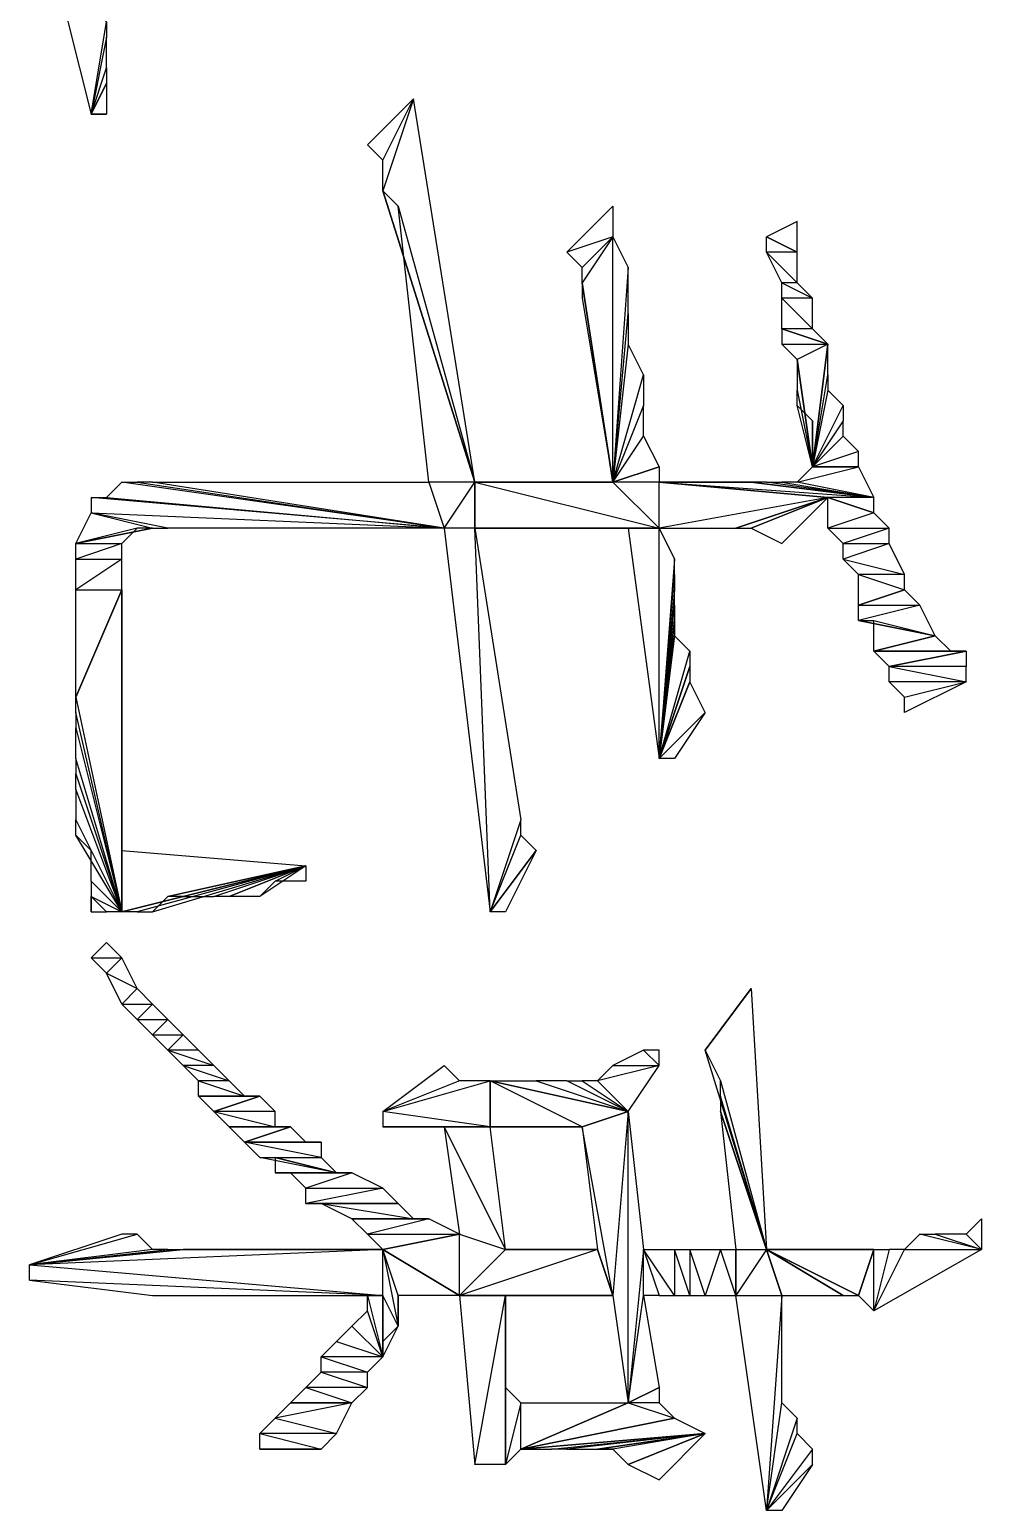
# Model space of a CAD drawing. Extents: x 0 to 7.8, y 0 to 11.
# Drawn here: x 1.8275 to 1.9825, y 7.84 to 8.0813 of the extents above; entities that cross this region are included whole.
import ezdxf

# ---------------------------------------------------------------- set-up
doc = ezdxf.new("R2010")
doc.units = 0
doc.header["$MEASUREMENT"] = 0
doc.linetypes.add('AUSGEZOGEN', pattern=[0])
doc.layers.get('0').update_dxf_attribs({"linetype": 'AUSGEZOGEN'})

msp = doc.modelspace()

# ---------------------------------------------------------------- linework, layer by layer
for points in [[(1.8375, 8.0675), (1.84, 8.0825), (1.84, 8.0825), (1.83, 8.0975), (1.8375, 8.0675)], [(1.84, 8.08), (1.8375, 8.0675), (1.8375, 8.0675), (1.84, 8.0825), (1.84, 8.08)], [(1.8375, 8.0675), (1.84, 8.075), (1.84, 8.075), (1.84, 8.08), (1.8375, 8.0675), (1.8375, 8.0675)], [(1.84, 8.0725), (1.8375, 8.0675), (1.8375, 8.0675), (1.84, 8.075), (1.84, 8.0725)], [(1.84, 8.0725), (1.84, 8.0675), (1.84, 8.0675), (1.8375, 8.0675), (1.84, 8.0725)], [(1.8825, 8.0625), (1.885, 8.06), (1.885, 8.06), (1.89, 8.07), (1.8825, 8.0625)], [(1.885, 8.06), (1.89, 8.07), (1.89, 8.07), (1.885, 8.055), (1.885, 8.06)], [(1.89, 8.07), (1.885, 8.055), (1.885, 8.055), (1.9, 8.0075), (1.89, 8.07), (1.89, 8.07)], [(1.84, 8.0675), (1.8375, 8.0675), (1.8375, 8.0675), (1.84, 8.0675), (1.84, 8.0675), (1.84, 8.0675)], [(1.885, 8.055), (1.8875, 8.0525), (1.8875, 8.0525), (1.9, 8.0075), (1.885, 8.055), (1.885, 8.055)], [(1.9, 8.0075), (1.8925, 8.0075), (1.8925, 8.0075), (1.8875, 8.0525), (1.9, 8.0075), (1.9, 8.0075)], [(1.9225, 8.0525), (1.9225, 8.0475), (1.9225, 8.0475), (1.915, 8.045), (1.9225, 8.0525), (1.9225, 8.0525)], [(1.9525, 8.05), (1.9475, 8.0475), (1.9475, 8.0475), (1.9525, 8.045), (1.9525, 8.05), (1.9525, 8.05)], [(1.915, 8.045), (1.9175, 8.0425), (1.9175, 8.0425), (1.9225, 8.0475), (1.915, 8.045)], [(1.9175, 8.0425), (1.9225, 8.0475), (1.9225, 8.0475), (1.9175, 8.04), (1.9175, 8.0425)], [(1.9225, 8.0475), (1.9175, 8.04), (1.9175, 8.04), (1.9225, 8.0075), (1.9225, 8.0475), (1.9225, 8.0475)], [(1.9225, 8.0475), (1.925, 8.0425), (1.925, 8.0425), (1.9225, 8.0075), (1.9225, 8.0475), (1.9225, 8.0475)], [(1.9475, 8.0475), (1.9475, 8.0475), (1.9475, 8.0475), (1.9525, 8.045), (1.9475, 8.0475)], [(1.9475, 8.0475), (1.9525, 8.045), (1.9525, 8.045), (1.9475, 8.045), (1.9475, 8.0475)], [(1.9525, 8.045), (1.9475, 8.045), (1.9475, 8.045), (1.9525, 8.04), (1.9525, 8.045)], [(1.9475, 8.045), (1.9525, 8.04), (1.9525, 8.04), (1.95, 8.04), (1.9475, 8.045)], [(1.9225, 8.0075), (1.925, 8.035), (1.925, 8.035), (1.925, 8.0425), (1.9225, 8.0075), (1.9225, 8.0075)], [(1.9175, 8.04), (1.9175, 8.0375), (1.9175, 8.0375), (1.9225, 8.0075), (1.9175, 8.04), (1.9175, 8.04)], [(1.9525, 8.04), (1.95, 8.04), (1.95, 8.04), (1.955, 8.0375), (1.9525, 8.04)], [(1.95, 8.04), (1.955, 8.0375), (1.955, 8.0375), (1.95, 8.0375), (1.95, 8.04)], [(1.955, 8.0375), (1.95, 8.0375), (1.95, 8.0375), (1.955, 8.0325), (1.955, 8.0375)], [(1.95, 8.0375), (1.955, 8.0325), (1.955, 8.0325), (1.95, 8.0325), (1.95, 8.0375)], [(1.925, 8.03), (1.9225, 8.0075), (1.9225, 8.0075), (1.925, 8.035), (1.925, 8.03)], [(1.95, 8.0325), (1.95, 8.03), (1.95, 8.03), (1.9575, 8.03), (1.95, 8.0325)], [(1.955, 8.0325), (1.95, 8.0325), (1.95, 8.0325), (1.9575, 8.03), (1.955, 8.0325), (1.955, 8.0325)], [(1.9225, 8.0075), (1.9275, 8.025), (1.9275, 8.025), (1.925, 8.03), (1.9225, 8.0075), (1.9225, 8.0075)], [(1.95, 8.03), (1.9575, 8.03), (1.9575, 8.03), (1.9525, 8.0275), (1.95, 8.03), (1.95, 8.03)], [(1.9525, 8.0275), (1.955, 8.01), (1.955, 8.01), (1.9575, 8.03), (1.9525, 8.0275), (1.9525, 8.0275)], [(1.955, 8.01), (1.9575, 8.025), (1.9575, 8.025), (1.9575, 8.03), (1.955, 8.01), (1.955, 8.01)], [(1.9525, 8.0225), (1.955, 8.01), (1.955, 8.01), (1.9525, 8.0275), (1.9525, 8.0225)], [(1.955, 8.01), (1.9525, 8.0275), (1.9525, 8.0275), (1.955, 8.01), (1.955, 8.01)], [(1.9275, 8.02), (1.9225, 8.0075), (1.9225, 8.0075), (1.9275, 8.025), (1.9275, 8.02)], [(1.9575, 8.0225), (1.955, 8.01), (1.955, 8.01), (1.9575, 8.025), (1.9575, 8.0225)], [(1.955, 8.01), (1.9525, 8.02), (1.9525, 8.02), (1.9525, 8.0225), (1.955, 8.01), (1.955, 8.01)], [(1.955, 8.01), (1.96, 8.02), (1.96, 8.02), (1.9575, 8.0225), (1.955, 8.01), (1.955, 8.01)], [(1.9225, 8.0075), (1.9275, 8.015), (1.9275, 8.015), (1.9275, 8.02), (1.9225, 8.0075), (1.9225, 8.0075)], [(1.955, 8.0175), (1.955, 8.01), (1.955, 8.01), (1.9525, 8.02), (1.955, 8.0175)], [(1.96, 8.0175), (1.955, 8.01), (1.955, 8.01), (1.96, 8.02), (1.96, 8.0175)], [(1.955, 8.01), (1.955, 8.015), (1.955, 8.015), (1.955, 8.0175), (1.955, 8.01), (1.955, 8.01)], [(1.955, 8.01), (1.96, 8.015), (1.96, 8.015), (1.96, 8.0175), (1.955, 8.01), (1.955, 8.01)], [(1.93, 8.01), (1.9225, 8.0075), (1.9225, 8.0075), (1.9275, 8.015), (1.93, 8.01)], [(1.955, 8.0125), (1.955, 8.01), (1.955, 8.01), (1.955, 8.015), (1.955, 8.0125)], [(1.9625, 8.0125), (1.955, 8.01), (1.955, 8.01), (1.96, 8.015), (1.9625, 8.0125)], [(1.955, 8.01), (1.9625, 8.01), (1.9625, 8.01), (1.9625, 8.0125), (1.955, 8.01), (1.955, 8.01)], [(1.93, 8.01), (1.93, 8.0075), (1.93, 8.0075), (1.9225, 8.0075), (1.93, 8.01)], [(1.965, 8.005), (1.9525, 8.0075), (1.9525, 8.0075), (1.9625, 8.01), (1.965, 8.005)], [(1.9525, 8.0075), (1.9625, 8.01), (1.9625, 8.01), (1.955, 8.01), (1.9525, 8.0075)], [(1.9625, 8.01), (1.955, 8.01), (1.955, 8.01), (1.9625, 8.01), (1.9625, 8.01)], [(1.84, 8.005), (1.895, 8), (1.895, 8), (1.8425, 8.0075), (1.84, 8.005)], [(1.895, 8), (1.8425, 8.0075), (1.8425, 8.0075), (1.845, 8.0075), (1.895, 8), (1.895, 8)], [(1.845, 8.0075), (1.895, 8), (1.895, 8), (1.8475, 8.0075), (1.845, 8.0075)], [(1.895, 8), (1.8475, 8.0075), (1.8475, 8.0075), (1.8925, 8.0075), (1.895, 8), (1.895, 8)], [(1.895, 8), (1.9, 8.0075), (1.9, 8.0075), (1.8925, 8.0075), (1.895, 8)], [(1.9, 8), (1.895, 8), (1.895, 8), (1.9, 8.0075), (1.9, 8)], [(1.9, 8.0075), (1.93, 8), (1.93, 8), (1.9, 8), (1.9, 8.0075), (1.9, 8.0075)], [(1.9, 8.0075), (1.9225, 8.0075), (1.9225, 8.0075), (1.9, 8.0075), (1.9, 8.0075)], [(1.9225, 8.0075), (1.9, 8.0075), (1.9, 8.0075), (1.93, 8), (1.9225, 8.0075), (1.9225, 8.0075)], [(1.93, 8.0075), (1.9225, 8.0075), (1.9225, 8.0075), (1.93, 8), (1.93, 8.0075), (1.93, 8.0075)], [(1.93, 8.0075), (1.965, 8.005), (1.965, 8.005), (1.9575, 8.005), (1.93, 8.0075)], [(1.93, 8.0075), (1.9575, 8.005), (1.9575, 8.005), (1.93, 8), (1.93, 8.0075), (1.93, 8.0075)], [(1.93, 8.0075), (1.945, 8.0075), (1.945, 8.0075), (1.93, 8.0075), (1.93, 8.0075)], [(1.945, 8.0075), (1.93, 8.0075), (1.93, 8.0075), (1.965, 8.005), (1.945, 8.0075), (1.945, 8.0075)], [(1.945, 8.0075), (1.965, 8.005), (1.965, 8.005), (1.9475, 8.0075), (1.945, 8.0075)], [(1.965, 8.005), (1.9475, 8.0075), (1.9475, 8.0075), (1.95, 8.0075), (1.965, 8.005), (1.965, 8.005)], [(1.95, 8.0075), (1.965, 8.005), (1.965, 8.005), (1.9525, 8.0075), (1.95, 8.0075)], [(1.8375, 8.0025), (1.895, 8), (1.895, 8), (1.8375, 8.005), (1.8375, 8.0025)], [(1.895, 8), (1.8375, 8.005), (1.8375, 8.005), (1.84, 8.005), (1.895, 8), (1.895, 8)], [(1.93, 8), (1.9425, 8), (1.9425, 8), (1.9575, 8.005), (1.93, 8)], [(1.9425, 8), (1.9575, 8.005), (1.9575, 8.005), (1.9425, 8), (1.9425, 8)], [(1.9575, 8.005), (1.9425, 8), (1.9425, 8), (1.945, 8), (1.9575, 8.005), (1.9575, 8.005)], [(1.9575, 8.005), (1.945, 8), (1.945, 8), (1.95, 7.9975), (1.9575, 8.005), (1.9575, 8.005)], [(1.9575, 8.005), (1.965, 8.0025), (1.965, 8.0025), (1.9575, 8), (1.9575, 8.005)], [(1.965, 8.005), (1.9575, 8.005), (1.9575, 8.005), (1.965, 8.0025), (1.965, 8.005)], [(1.9575, 8.005), (1.965, 8.0025), (1.965, 8.0025), (1.9575, 8.005), (1.9575, 8.005), (1.9575, 8.005)], [(1.8375, 8.0025), (1.8475, 8), (1.8475, 8), (1.835, 7.9975), (1.8375, 8.0025), (1.8375, 8.0025)], [(1.895, 8), (1.85, 8), (1.85, 8), (1.8375, 8.0025), (1.895, 8)], [(1.85, 8), (1.8375, 8.0025), (1.8375, 8.0025), (1.8475, 8), (1.85, 8)], [(1.965, 8.0025), (1.9575, 8), (1.9575, 8), (1.9675, 8), (1.965, 8.0025)], [(1.8475, 8), (1.845, 8), (1.845, 8), (1.835, 7.9975), (1.8475, 8)], [(1.845, 8), (1.835, 7.9975), (1.835, 7.9975), (1.8425, 7.9975), (1.845, 8)], [(1.9025, 7.9375), (1.9, 8), (1.9, 8), (1.895, 8), (1.9025, 7.9375)], [(1.9075, 7.9525), (1.9025, 7.9375), (1.9025, 7.9375), (1.9, 8), (1.9075, 7.9525)], [(1.93, 8), (1.925, 8), (1.925, 8), (1.9, 8), (1.93, 8), (1.93, 8)], [(1.93, 7.9625), (1.93, 8), (1.93, 8), (1.925, 8), (1.93, 7.9625)], [(1.925, 8), (1.93, 8), (1.93, 8), (1.93, 8), (1.925, 8), (1.925, 8)], [(1.9325, 7.995), (1.93, 7.9625), (1.93, 7.9625), (1.93, 8), (1.9325, 7.995)], [(1.9575, 8), (1.9675, 8), (1.9675, 8), (1.96, 7.9975), (1.9575, 8)], [(1.9675, 8), (1.96, 7.9975), (1.96, 7.9975), (1.9675, 7.9975), (1.9675, 8)], [(1.835, 7.9975), (1.8425, 7.9975), (1.8425, 7.9975), (1.835, 7.995), (1.835, 7.9975)], [(1.8425, 7.9975), (1.835, 7.995), (1.835, 7.995), (1.8425, 7.995), (1.8425, 7.9975)], [(1.96, 7.9975), (1.9675, 7.9975), (1.9675, 7.9975), (1.96, 7.995), (1.96, 7.9975)], [(1.9675, 7.9975), (1.96, 7.995), (1.96, 7.995), (1.97, 7.9925), (1.9675, 7.9975)], [(1.835, 7.995), (1.8425, 7.995), (1.8425, 7.995), (1.835, 7.99), (1.835, 7.995)], [(1.8425, 7.995), (1.835, 7.99), (1.835, 7.99), (1.8425, 7.99), (1.8425, 7.995)], [(1.93, 7.9625), (1.9325, 7.9925), (1.9325, 7.9925), (1.9325, 7.995), (1.93, 7.9625), (1.93, 7.9625)], [(1.96, 7.995), (1.97, 7.9925), (1.97, 7.9925), (1.9625, 7.9925), (1.96, 7.995)], [(1.9325, 7.99), (1.93, 7.9625), (1.93, 7.9625), (1.9325, 7.9925), (1.9325, 7.99)], [(1.97, 7.9925), (1.9625, 7.9925), (1.9625, 7.9925), (1.97, 7.99), (1.97, 7.9925)], [(1.9625, 7.9925), (1.97, 7.99), (1.97, 7.99), (1.9625, 7.9875), (1.9625, 7.9925), (1.9625, 7.9925)], [(1.8425, 7.99), (1.8425, 7.99), (1.8425, 7.99), (1.835, 7.9725), (1.8425, 7.99)], [(1.8425, 7.99), (1.835, 7.9725), (1.835, 7.9725), (1.8425, 7.9375), (1.8425, 7.99), (1.8425, 7.99)], [(1.835, 7.99), (1.8425, 7.99), (1.8425, 7.99), (1.835, 7.9725), (1.835, 7.99), (1.835, 7.99)], [(1.8425, 7.99), (1.8425, 7.9725), (1.8425, 7.9725), (1.8425, 7.9375), (1.8425, 7.99), (1.8425, 7.99)], [(1.93, 7.9625), (1.9325, 7.9875), (1.9325, 7.9875), (1.9325, 7.99), (1.93, 7.9625), (1.93, 7.9625)], [(1.97, 7.99), (1.97, 7.99), (1.97, 7.99), (1.9625, 7.9875), (1.97, 7.99)], [(1.97, 7.99), (1.9625, 7.9875), (1.9625, 7.9875), (1.9725, 7.9875), (1.97, 7.99)], [(1.9325, 7.985), (1.93, 7.9625), (1.93, 7.9625), (1.9325, 7.9875), (1.9325, 7.985)], [(1.9625, 7.9875), (1.9725, 7.9875), (1.9725, 7.9875), (1.9625, 7.985), (1.9625, 7.9875)], [(1.9725, 7.9875), (1.9625, 7.985), (1.9625, 7.985), (1.975, 7.9825), (1.9725, 7.9875), (1.9725, 7.9875)], [(1.9325, 7.985), (1.9325, 7.9825), (1.9325, 7.9825), (1.93, 7.9625), (1.9325, 7.985)], [(1.9625, 7.985), (1.965, 7.985), (1.965, 7.985), (1.975, 7.9825), (1.9625, 7.985)], [(1.965, 7.985), (1.975, 7.9825), (1.975, 7.9825), (1.965, 7.98), (1.965, 7.985), (1.965, 7.985)], [(1.93, 7.9625), (1.935, 7.98), (1.935, 7.98), (1.9325, 7.9825), (1.93, 7.9625), (1.93, 7.9625)], [(1.9325, 7.9825), (1.93, 7.9625), (1.93, 7.9625), (1.9325, 7.9825), (1.9325, 7.9825), (1.9325, 7.9825)], [(1.975, 7.9825), (1.9775, 7.98), (1.9775, 7.98), (1.965, 7.98), (1.975, 7.9825)], [(1.935, 7.9775), (1.93, 7.9625), (1.93, 7.9625), (1.935, 7.98), (1.935, 7.9775)], [(1.9775, 7.98), (1.965, 7.98), (1.965, 7.98), (1.98, 7.98), (1.9775, 7.98)], [(1.965, 7.98), (1.98, 7.98), (1.98, 7.98), (1.9675, 7.9775), (1.965, 7.98), (1.965, 7.98)], [(1.98, 7.98), (1.98, 7.9775), (1.98, 7.9775), (1.9675, 7.9775), (1.98, 7.98)], [(1.935, 7.9775), (1.935, 7.975), (1.935, 7.975), (1.93, 7.9625), (1.935, 7.9775)], [(1.935, 7.9775), (1.935, 7.9775), (1.935, 7.9775), (1.93, 7.9625), (1.935, 7.9775)], [(1.935, 7.9775), (1.93, 7.9625), (1.93, 7.9625), (1.935, 7.9775), (1.935, 7.9775)], [(1.93, 7.9625), (1.935, 7.9775), (1.935, 7.9775), (1.935, 7.9775), (1.93, 7.9625), (1.93, 7.9625)], [(1.98, 7.9775), (1.9675, 7.9775), (1.9675, 7.9775), (1.98, 7.975), (1.98, 7.9775)], [(1.9675, 7.9775), (1.98, 7.975), (1.98, 7.975), (1.9675, 7.975), (1.9675, 7.9775), (1.9675, 7.9775)], [(1.93, 7.9625), (1.9375, 7.97), (1.9375, 7.97), (1.935, 7.975), (1.93, 7.9625), (1.93, 7.9625)], [(1.935, 7.975), (1.93, 7.9625), (1.93, 7.9625), (1.935, 7.975), (1.935, 7.975), (1.935, 7.975)], [(1.9675, 7.975), (1.97, 7.9725), (1.97, 7.9725), (1.98, 7.975), (1.9675, 7.975)], [(1.97, 7.9725), (1.98, 7.975), (1.98, 7.975), (1.97, 7.97), (1.97, 7.9725), (1.97, 7.9725)], [(1.8425, 7.9375), (1.835, 7.97), (1.835, 7.97), (1.835, 7.9725), (1.8425, 7.9375), (1.8425, 7.9375)], [(1.8425, 7.9375), (1.8425, 7.9675), (1.8425, 7.9675), (1.8425, 7.9725), (1.8425, 7.9375), (1.8425, 7.9375)], [(1.835, 7.9675), (1.8425, 7.9375), (1.8425, 7.9375), (1.835, 7.97), (1.835, 7.9675)], [(1.9325, 7.9625), (1.93, 7.9625), (1.93, 7.9625), (1.9375, 7.97), (1.9325, 7.9625)], [(1.8425, 7.9375), (1.835, 7.9625), (1.835, 7.9625), (1.835, 7.9675), (1.8425, 7.9375), (1.8425, 7.9375)], [(1.8425, 7.965), (1.8425, 7.9375), (1.8425, 7.9375), (1.8425, 7.9675), (1.8425, 7.965)], [(1.8425, 7.9375), (1.8425, 7.96), (1.8425, 7.96), (1.8425, 7.965), (1.8425, 7.9375), (1.8425, 7.9375)], [(1.835, 7.96), (1.8425, 7.9375), (1.8425, 7.9375), (1.835, 7.9625), (1.835, 7.96)], [(1.8425, 7.9375), (1.835, 7.9575), (1.835, 7.9575), (1.835, 7.96), (1.8425, 7.9375), (1.8425, 7.9375)], [(1.8425, 7.9575), (1.8425, 7.9375), (1.8425, 7.9375), (1.8425, 7.96), (1.8425, 7.9575)], [(1.835, 7.9525), (1.8425, 7.9375), (1.8425, 7.9375), (1.835, 7.9575), (1.835, 7.9525)], [(1.8425, 7.9375), (1.8425, 7.955), (1.8425, 7.955), (1.8425, 7.9575), (1.8425, 7.9375), (1.8425, 7.9375)], [(1.8425, 7.9525), (1.8425, 7.9375), (1.8425, 7.9375), (1.8425, 7.955), (1.8425, 7.9525)], [(1.8425, 7.9375), (1.835, 7.95), (1.835, 7.95), (1.835, 7.9525), (1.8425, 7.9375), (1.8425, 7.9375)], [(1.8425, 7.9375), (1.8425, 7.95), (1.8425, 7.95), (1.8425, 7.9525), (1.8425, 7.9375), (1.8425, 7.9375)], [(1.9025, 7.9375), (1.9075, 7.95), (1.9075, 7.95), (1.9075, 7.9525), (1.9025, 7.9375), (1.9025, 7.9375)], [(1.8375, 7.9475), (1.8425, 7.9375), (1.8425, 7.9375), (1.835, 7.95), (1.8375, 7.9475)], [(1.8425, 7.9475), (1.8425, 7.9375), (1.8425, 7.9375), (1.8425, 7.95), (1.8425, 7.9475)], [(1.91, 7.9475), (1.9025, 7.9375), (1.9025, 7.9375), (1.9075, 7.95), (1.91, 7.9475)], [(1.8425, 7.9375), (1.8375, 7.9425), (1.8375, 7.9425), (1.8375, 7.9475), (1.8425, 7.9375), (1.8425, 7.9375)], [(1.8725, 7.945), (1.8425, 7.9375), (1.8425, 7.9375), (1.8425, 7.9475), (1.8725, 7.945)], [(1.8425, 7.9375), (1.8425, 7.9475), (1.8425, 7.9475), (1.8425, 7.9475), (1.8425, 7.9375), (1.8425, 7.9375)], [(1.905, 7.9375), (1.9025, 7.9375), (1.9025, 7.9375), (1.91, 7.9475), (1.905, 7.9375)], [(1.9025, 7.9375), (1.91, 7.9475), (1.91, 7.9475), (1.91, 7.9475), (1.9025, 7.9375), (1.9025, 7.9375)], [(1.8725, 7.945), (1.845, 7.9375), (1.845, 7.9375), (1.8425, 7.9375), (1.8725, 7.945), (1.8725, 7.945)], [(1.8475, 7.9375), (1.8725, 7.945), (1.8725, 7.945), (1.845, 7.9375), (1.8475, 7.9375)], [(1.85, 7.94), (1.8475, 7.9375), (1.8475, 7.9375), (1.8725, 7.945), (1.85, 7.94)], [(1.8725, 7.945), (1.8525, 7.94), (1.8525, 7.94), (1.85, 7.94), (1.8725, 7.945), (1.8725, 7.945)], [(1.8575, 7.94), (1.8725, 7.945), (1.8725, 7.945), (1.8525, 7.94), (1.8575, 7.94)], [(1.86, 7.94), (1.8575, 7.94), (1.8575, 7.94), (1.8725, 7.945), (1.86, 7.94)], [(1.8725, 7.945), (1.865, 7.94), (1.865, 7.94), (1.86, 7.94), (1.8725, 7.945), (1.8725, 7.945)], [(1.8675, 7.9425), (1.8725, 7.945), (1.8725, 7.945), (1.865, 7.94), (1.8675, 7.9425)], [(1.8725, 7.9425), (1.8675, 7.9425), (1.8675, 7.9425), (1.8725, 7.945), (1.8725, 7.9425)], [(1.8375, 7.94), (1.8425, 7.9375), (1.8425, 7.9375), (1.8375, 7.9425), (1.8375, 7.94)], [(1.8425, 7.9375), (1.84, 7.9375), (1.84, 7.9375), (1.8375, 7.94), (1.8425, 7.9375)], [(1.84, 7.9375), (1.8375, 7.94), (1.8375, 7.94), (1.8375, 7.9375), (1.84, 7.9375)], [(1.8375, 7.94), (1.8375, 7.9375), (1.8375, 7.9375), (1.8375, 7.9375), (1.8375, 7.94), (1.8375, 7.94)], [(1.84, 7.9325), (1.8375, 7.93), (1.8375, 7.93), (1.8425, 7.93), (1.84, 7.9325)], [(1.8375, 7.93), (1.8425, 7.93), (1.8425, 7.93), (1.84, 7.9275), (1.8375, 7.93)], [(1.8425, 7.93), (1.84, 7.9275), (1.84, 7.9275), (1.845, 7.925), (1.8425, 7.93)], [(1.84, 7.9275), (1.845, 7.925), (1.845, 7.925), (1.8425, 7.9225), (1.84, 7.9275)], [(1.845, 7.925), (1.8425, 7.9225), (1.8425, 7.9225), (1.8475, 7.9225), (1.845, 7.925)], [(1.9375, 7.915), (1.9375, 7.915), (1.9375, 7.915), (1.945, 7.925), (1.9375, 7.915)], [(1.9375, 7.915), (1.945, 7.925), (1.945, 7.925), (1.9475, 7.8825), (1.9375, 7.915), (1.9375, 7.915)], [(1.8425, 7.9225), (1.8475, 7.9225), (1.8475, 7.9225), (1.845, 7.92), (1.8425, 7.9225)], [(1.8475, 7.9225), (1.845, 7.92), (1.845, 7.92), (1.85, 7.92), (1.8475, 7.9225)], [(1.845, 7.92), (1.85, 7.92), (1.85, 7.92), (1.8475, 7.9175), (1.845, 7.92)], [(1.85, 7.92), (1.8475, 7.9175), (1.8475, 7.9175), (1.8525, 7.9175), (1.85, 7.92)], [(1.8475, 7.9175), (1.8525, 7.9175), (1.8525, 7.9175), (1.85, 7.915), (1.8475, 7.9175), (1.8475, 7.9175)], [(1.8525, 7.9175), (1.855, 7.915), (1.855, 7.915), (1.85, 7.915), (1.8525, 7.9175)], [(1.855, 7.915), (1.85, 7.915), (1.85, 7.915), (1.8575, 7.9125), (1.855, 7.915)], [(1.85, 7.915), (1.8575, 7.9125), (1.8575, 7.9125), (1.8525, 7.9125), (1.85, 7.915)], [(1.9275, 7.915), (1.9225, 7.9125), (1.9225, 7.9125), (1.93, 7.9125), (1.9275, 7.915)], [(1.93, 7.915), (1.9275, 7.915), (1.9275, 7.915), (1.93, 7.9125), (1.93, 7.915), (1.93, 7.915)], [(1.9375, 7.915), (1.94, 7.91), (1.94, 7.91), (1.9475, 7.8825), (1.9375, 7.915), (1.9375, 7.915)], [(1.8575, 7.9125), (1.8525, 7.9125), (1.8525, 7.9125), (1.86, 7.91), (1.8575, 7.9125)], [(1.8525, 7.9125), (1.86, 7.91), (1.86, 7.91), (1.855, 7.91), (1.8525, 7.9125)], [(1.895, 7.9125), (1.8975, 7.91), (1.8975, 7.91), (1.885, 7.905), (1.895, 7.9125), (1.895, 7.9125)], [(1.9225, 7.9125), (1.93, 7.9125), (1.93, 7.9125), (1.92, 7.91), (1.9225, 7.9125)], [(1.93, 7.9125), (1.92, 7.91), (1.92, 7.91), (1.925, 7.905), (1.93, 7.9125), (1.93, 7.9125)], [(1.86, 7.91), (1.855, 7.91), (1.855, 7.91), (1.8625, 7.9075), (1.86, 7.91)], [(1.855, 7.91), (1.8625, 7.9075), (1.8625, 7.9075), (1.855, 7.9075), (1.855, 7.91)], [(1.9025, 7.9025), (1.885, 7.905), (1.885, 7.905), (1.9025, 7.91), (1.9025, 7.9025)], [(1.885, 7.905), (1.9025, 7.91), (1.9025, 7.91), (1.8975, 7.91), (1.885, 7.905), (1.885, 7.905)], [(1.925, 7.905), (1.9175, 7.9025), (1.9175, 7.9025), (1.9025, 7.91), (1.925, 7.905)], [(1.9175, 7.9025), (1.9025, 7.91), (1.9025, 7.91), (1.9025, 7.9025), (1.9175, 7.9025), (1.9175, 7.9025)], [(1.925, 7.905), (1.9025, 7.91), (1.9025, 7.91), (1.91, 7.91), (1.925, 7.905), (1.925, 7.905)], [(1.9025, 7.91), (1.9025, 7.91), (1.9025, 7.91), (1.9025, 7.9025), (1.9025, 7.91), (1.9025, 7.91)], [(1.91, 7.91), (1.925, 7.905), (1.925, 7.905), (1.915, 7.91), (1.91, 7.91)], [(1.925, 7.905), (1.915, 7.91), (1.915, 7.91), (1.9175, 7.91), (1.925, 7.905), (1.925, 7.905)], [(1.9175, 7.91), (1.925, 7.905), (1.925, 7.905), (1.92, 7.91), (1.9175, 7.91)], [(1.925, 7.905), (1.92, 7.91), (1.92, 7.91), (1.92, 7.91), (1.925, 7.905), (1.925, 7.905)], [(1.9475, 7.8825), (1.94, 7.9075), (1.94, 7.9075), (1.94, 7.91), (1.9475, 7.8825), (1.9475, 7.8825)], [(1.8625, 7.9075), (1.855, 7.9075), (1.855, 7.9075), (1.865, 7.9075), (1.8625, 7.9075)], [(1.855, 7.9075), (1.865, 7.9075), (1.865, 7.9075), (1.8575, 7.905), (1.855, 7.9075), (1.855, 7.9075)], [(1.865, 7.9075), (1.8675, 7.905), (1.8675, 7.905), (1.8575, 7.905), (1.865, 7.9075)], [(1.94, 7.905), (1.9475, 7.8825), (1.9475, 7.8825), (1.94, 7.9075), (1.94, 7.905)], [(1.8675, 7.905), (1.8575, 7.905), (1.8575, 7.905), (1.8675, 7.9025), (1.8675, 7.905)], [(1.8575, 7.905), (1.8675, 7.9025), (1.8675, 7.9025), (1.86, 7.9025), (1.8575, 7.905)], [(1.885, 7.9025), (1.9025, 7.9025), (1.9025, 7.9025), (1.885, 7.905), (1.885, 7.9025)], [(1.9225, 7.875), (1.9175, 7.9025), (1.9175, 7.9025), (1.925, 7.905), (1.9225, 7.875), (1.9225, 7.875)], [(1.925, 7.905), (1.9225, 7.875), (1.9225, 7.875), (1.925, 7.8575), (1.925, 7.905), (1.925, 7.905)], [(1.925, 7.905), (1.9275, 7.8825), (1.9275, 7.8825), (1.925, 7.8575), (1.925, 7.905), (1.925, 7.905)], [(1.94, 7.905), (1.9425, 7.8825), (1.9425, 7.8825), (1.9475, 7.8825), (1.94, 7.905)], [(1.8675, 7.9025), (1.86, 7.9025), (1.86, 7.9025), (1.87, 7.9025), (1.8675, 7.9025)], [(1.86, 7.9025), (1.87, 7.9025), (1.87, 7.9025), (1.8625, 7.9), (1.86, 7.9025)], [(1.87, 7.9025), (1.8725, 7.9), (1.8725, 7.9), (1.8625, 7.9), (1.87, 7.9025)], [(1.87, 7.9025), (1.8625, 7.9), (1.8625, 7.9), (1.87, 7.9025), (1.87, 7.9025), (1.87, 7.9025)], [(1.885, 7.9025), (1.8875, 7.9025), (1.8875, 7.9025), (1.9025, 7.9025), (1.885, 7.9025)], [(1.8875, 7.9025), (1.9025, 7.9025), (1.9025, 7.9025), (1.89, 7.9025), (1.8875, 7.9025), (1.8875, 7.9025)], [(1.895, 7.9025), (1.895, 7.9025), (1.895, 7.9025), (1.89, 7.9025), (1.895, 7.9025)], [(1.895, 7.9025), (1.89, 7.9025), (1.89, 7.9025), (1.9025, 7.9025), (1.895, 7.9025), (1.895, 7.9025)], [(1.895, 7.9025), (1.8975, 7.885), (1.8975, 7.885), (1.905, 7.8825), (1.895, 7.9025)], [(1.9025, 7.9025), (1.895, 7.9025), (1.895, 7.9025), (1.905, 7.8825), (1.9025, 7.9025), (1.9025, 7.9025)], [(1.905, 7.9025), (1.9025, 7.9025), (1.9025, 7.9025), (1.9075, 7.9025), (1.905, 7.9025)], [(1.9025, 7.9025), (1.9075, 7.9025), (1.9075, 7.9025), (1.9125, 7.9025), (1.9025, 7.9025), (1.9025, 7.9025)], [(1.9125, 7.9025), (1.9025, 7.9025), (1.9025, 7.9025), (1.915, 7.9025), (1.9125, 7.9025)], [(1.9025, 7.9025), (1.915, 7.9025), (1.915, 7.9025), (1.9175, 7.9025), (1.9025, 7.9025), (1.9025, 7.9025)], [(1.92, 7.8825), (1.9225, 7.875), (1.9225, 7.875), (1.9175, 7.9025), (1.92, 7.8825)], [(1.865, 7.8975), (1.875, 7.8975), (1.875, 7.8975), (1.8625, 7.9), (1.865, 7.8975)], [(1.875, 7.8975), (1.8625, 7.9), (1.8625, 7.9), (1.875, 7.9), (1.875, 7.8975)], [(1.8625, 7.9), (1.875, 7.9), (1.875, 7.9), (1.8725, 7.9), (1.8625, 7.9), (1.8625, 7.9)], [(1.8725, 7.9), (1.8625, 7.9), (1.8625, 7.9), (1.8625, 7.9), (1.8725, 7.9), (1.8725, 7.9)], [(1.8675, 7.8975), (1.8775, 7.895), (1.8775, 7.895), (1.865, 7.8975), (1.8675, 7.8975)], [(1.8775, 7.895), (1.865, 7.8975), (1.865, 7.8975), (1.875, 7.8975), (1.8775, 7.895)], [(1.8675, 7.8975), (1.8675, 7.895), (1.8675, 7.895), (1.8775, 7.895), (1.8675, 7.8975)], [(1.8675, 7.895), (1.8775, 7.895), (1.8775, 7.895), (1.87, 7.895), (1.8675, 7.895)], [(1.8775, 7.895), (1.87, 7.895), (1.87, 7.895), (1.88, 7.895), (1.8775, 7.895)], [(1.87, 7.895), (1.88, 7.895), (1.88, 7.895), (1.8725, 7.8925), (1.87, 7.895)], [(1.88, 7.895), (1.8725, 7.8925), (1.8725, 7.8925), (1.885, 7.8925), (1.88, 7.895)], [(1.8725, 7.8925), (1.885, 7.8925), (1.885, 7.8925), (1.8725, 7.89), (1.8725, 7.8925)], [(1.885, 7.8925), (1.8725, 7.89), (1.8725, 7.89), (1.8875, 7.89), (1.885, 7.8925)], [(1.8725, 7.89), (1.8875, 7.89), (1.8875, 7.89), (1.875, 7.89), (1.8725, 7.89)], [(1.8875, 7.89), (1.875, 7.89), (1.875, 7.89), (1.89, 7.8875), (1.8875, 7.89)], [(1.875, 7.89), (1.89, 7.8875), (1.89, 7.8875), (1.88, 7.8875), (1.875, 7.89)], [(1.89, 7.8875), (1.88, 7.8875), (1.88, 7.8875), (1.8925, 7.8875), (1.89, 7.8875)], [(1.88, 7.8875), (1.8925, 7.8875), (1.8925, 7.8875), (1.8825, 7.885), (1.88, 7.8875)], [(1.8925, 7.8875), (1.8825, 7.885), (1.8825, 7.885), (1.8975, 7.885), (1.8925, 7.8875)], [(1.9825, 7.8825), (1.98, 7.885), (1.98, 7.885), (1.9825, 7.8875), (1.9825, 7.8825), (1.9825, 7.8825)], [(1.8475, 7.8825), (1.8275, 7.88), (1.8275, 7.88), (1.845, 7.885), (1.8475, 7.8825)], [(1.8275, 7.88), (1.845, 7.885), (1.845, 7.885), (1.8425, 7.885), (1.8275, 7.88), (1.8275, 7.88)], [(1.8825, 7.885), (1.8975, 7.885), (1.8975, 7.885), (1.885, 7.8825), (1.8825, 7.885), (1.8825, 7.885)], [(1.8975, 7.885), (1.8975, 7.885), (1.8975, 7.885), (1.885, 7.8825), (1.8975, 7.885)], [(1.8975, 7.885), (1.885, 7.8825), (1.885, 7.8825), (1.8975, 7.875), (1.8975, 7.885)], [(1.8975, 7.885), (1.905, 7.8825), (1.905, 7.8825), (1.8975, 7.875), (1.8975, 7.885), (1.8975, 7.885)], [(1.97, 7.8825), (1.9825, 7.8825), (1.9825, 7.8825), (1.9725, 7.885), (1.97, 7.8825)], [(1.9825, 7.8825), (1.9725, 7.885), (1.9725, 7.885), (1.975, 7.885), (1.9825, 7.8825), (1.9825, 7.8825)], [(1.975, 7.885), (1.9825, 7.8825), (1.9825, 7.8825), (1.98, 7.885), (1.975, 7.885)], [(1.8275, 7.88), (1.885, 7.875), (1.885, 7.875), (1.885, 7.8825), (1.8275, 7.88)], [(1.8525, 7.8825), (1.885, 7.8825), (1.885, 7.8825), (1.8275, 7.88), (1.8525, 7.8825), (1.8525, 7.8825)], [(1.8525, 7.8825), (1.8275, 7.88), (1.8275, 7.88), (1.85, 7.8825), (1.8525, 7.8825)], [(1.8275, 7.88), (1.85, 7.8825), (1.85, 7.8825), (1.8475, 7.8825), (1.8275, 7.88), (1.8275, 7.88)], [(1.885, 7.8825), (1.8525, 7.8825), (1.8525, 7.8825), (1.885, 7.8825), (1.885, 7.8825)], [(1.885, 7.875), (1.885, 7.8825), (1.885, 7.8825), (1.8875, 7.87), (1.885, 7.875), (1.885, 7.875)], [(1.8975, 7.875), (1.8875, 7.875), (1.8875, 7.875), (1.885, 7.8825), (1.8975, 7.875)], [(1.8875, 7.875), (1.885, 7.8825), (1.885, 7.8825), (1.8875, 7.87), (1.8875, 7.875), (1.8875, 7.875)], [(1.885, 7.8825), (1.8975, 7.875), (1.8975, 7.875), (1.885, 7.8825), (1.885, 7.8825), (1.885, 7.8825)], [(1.92, 7.8825), (1.8975, 7.875), (1.8975, 7.875), (1.9225, 7.875), (1.92, 7.8825), (1.92, 7.8825)], [(1.905, 7.8825), (1.92, 7.8825), (1.92, 7.8825), (1.8975, 7.875), (1.905, 7.8825), (1.905, 7.8825)], [(1.92, 7.8825), (1.905, 7.8825), (1.905, 7.8825), (1.92, 7.8825), (1.92, 7.8825)], [(1.925, 7.8575), (1.9275, 7.875), (1.9275, 7.875), (1.9275, 7.8825), (1.925, 7.8575), (1.925, 7.8575)], [(1.9325, 7.8825), (1.9325, 7.875), (1.9325, 7.875), (1.9275, 7.8825), (1.9325, 7.8825)], [(1.9325, 7.875), (1.9275, 7.8825), (1.9275, 7.8825), (1.93, 7.875), (1.9325, 7.875)], [(1.9275, 7.8825), (1.93, 7.875), (1.93, 7.875), (1.9275, 7.875), (1.9275, 7.8825), (1.9275, 7.8825)], [(1.935, 7.8825), (1.935, 7.875), (1.935, 7.875), (1.9325, 7.8825), (1.935, 7.8825)], [(1.935, 7.875), (1.9325, 7.8825), (1.9325, 7.8825), (1.9325, 7.875), (1.935, 7.875)], [(1.94, 7.8825), (1.9375, 7.875), (1.9375, 7.875), (1.935, 7.8825), (1.94, 7.8825)], [(1.9375, 7.875), (1.935, 7.8825), (1.935, 7.8825), (1.935, 7.875), (1.9375, 7.875)], [(1.9425, 7.875), (1.94, 7.8825), (1.94, 7.8825), (1.9375, 7.875), (1.9425, 7.875)], [(1.9425, 7.8825), (1.9425, 7.875), (1.9425, 7.875), (1.94, 7.8825), (1.9425, 7.8825)], [(1.9425, 7.875), (1.9425, 7.8825), (1.9425, 7.8825), (1.9425, 7.875), (1.9425, 7.875)], [(1.9425, 7.8825), (1.9475, 7.8825), (1.9475, 7.8825), (1.9425, 7.875), (1.9425, 7.8825)], [(1.9475, 7.8825), (1.9425, 7.875), (1.9425, 7.875), (1.95, 7.875), (1.9475, 7.8825)], [(1.95, 7.875), (1.96, 7.875), (1.96, 7.875), (1.9475, 7.8825), (1.95, 7.875)], [(1.96, 7.875), (1.9475, 7.8825), (1.9475, 7.8825), (1.96, 7.875), (1.96, 7.875)], [(1.9475, 7.8825), (1.96, 7.875), (1.96, 7.875), (1.9625, 7.875), (1.9475, 7.8825), (1.9475, 7.8825)], [(1.9475, 7.8825), (1.965, 7.8825), (1.965, 7.8825), (1.9475, 7.8825), (1.9475, 7.8825)], [(1.965, 7.8825), (1.9475, 7.8825), (1.9475, 7.8825), (1.9625, 7.875), (1.965, 7.8825), (1.965, 7.8825)], [(1.9625, 7.875), (1.965, 7.8725), (1.965, 7.8725), (1.965, 7.8825), (1.9625, 7.875)], [(1.965, 7.8725), (1.965, 7.8825), (1.965, 7.8825), (1.9675, 7.8825), (1.965, 7.8725), (1.965, 7.8725)], [(1.9675, 7.8825), (1.965, 7.8725), (1.965, 7.8725), (1.97, 7.8825), (1.9675, 7.8825)], [(1.965, 7.8725), (1.97, 7.8825), (1.97, 7.8825), (1.9825, 7.8825), (1.965, 7.8725)], [(1.885, 7.875), (1.8275, 7.8775), (1.8275, 7.8775), (1.8275, 7.88), (1.885, 7.875), (1.885, 7.875)], [(1.8475, 7.875), (1.885, 7.875), (1.885, 7.875), (1.8275, 7.8775), (1.8475, 7.875)], [(1.885, 7.865), (1.8825, 7.8725), (1.8825, 7.8725), (1.8825, 7.875), (1.885, 7.865), (1.885, 7.865)], [(1.885, 7.875), (1.8825, 7.875), (1.8825, 7.875), (1.885, 7.865), (1.885, 7.875), (1.885, 7.875)], [(1.885, 7.865), (1.8875, 7.87), (1.8875, 7.87), (1.885, 7.875), (1.885, 7.865), (1.885, 7.865)], [(1.8875, 7.875), (1.8875, 7.875), (1.8875, 7.875), (1.8875, 7.87), (1.8875, 7.875), (1.8875, 7.875)], [(1.9225, 7.875), (1.905, 7.875), (1.905, 7.875), (1.8975, 7.875), (1.9225, 7.875)], [(1.905, 7.875), (1.8975, 7.875), (1.8975, 7.875), (1.9, 7.8475), (1.905, 7.875), (1.905, 7.875)], [(1.905, 7.875), (1.905, 7.8475), (1.905, 7.8475), (1.9, 7.8475), (1.905, 7.875), (1.905, 7.875)], [(1.905, 7.875), (1.905, 7.8625), (1.905, 7.8625), (1.905, 7.8475), (1.905, 7.875), (1.905, 7.875)], [(1.93, 7.86), (1.925, 7.8575), (1.925, 7.8575), (1.9275, 7.875), (1.93, 7.86)], [(1.9425, 7.875), (1.95, 7.875), (1.95, 7.875), (1.9475, 7.84), (1.9425, 7.875), (1.9425, 7.875)], [(1.9475, 7.84), (1.95, 7.8575), (1.95, 7.8575), (1.95, 7.875), (1.9475, 7.84), (1.9475, 7.84)], [(1.88, 7.87), (1.885, 7.865), (1.885, 7.865), (1.8825, 7.8725), (1.88, 7.87)], [(1.88, 7.87), (1.8775, 7.8675), (1.8775, 7.8675), (1.885, 7.865), (1.88, 7.87)], [(1.885, 7.8675), (1.885, 7.865), (1.885, 7.865), (1.8875, 7.87), (1.885, 7.8675)], [(1.8775, 7.8675), (1.885, 7.865), (1.885, 7.865), (1.875, 7.865), (1.8775, 7.8675)], [(1.885, 7.865), (1.875, 7.865), (1.875, 7.865), (1.8825, 7.8625), (1.885, 7.865)], [(1.875, 7.865), (1.8825, 7.8625), (1.8825, 7.8625), (1.875, 7.8625), (1.875, 7.865)], [(1.875, 7.8625), (1.8825, 7.86), (1.8825, 7.86), (1.8725, 7.86), (1.875, 7.8625)], [(1.8825, 7.8625), (1.875, 7.8625), (1.875, 7.8625), (1.8825, 7.86), (1.8825, 7.8625)], [(1.905, 7.8475), (1.905, 7.86), (1.905, 7.86), (1.905, 7.8625), (1.905, 7.8475), (1.905, 7.8475)], [(1.8725, 7.86), (1.88, 7.8575), (1.88, 7.8575), (1.87, 7.8575), (1.8725, 7.86)], [(1.8825, 7.86), (1.8725, 7.86), (1.8725, 7.86), (1.88, 7.8575), (1.8825, 7.86)], [(1.9075, 7.8575), (1.905, 7.8475), (1.905, 7.8475), (1.905, 7.86), (1.9075, 7.8575)], [(1.93, 7.86), (1.93, 7.8575), (1.93, 7.8575), (1.925, 7.8575), (1.93, 7.86), (1.93, 7.86)], [(1.87, 7.8575), (1.88, 7.8575), (1.88, 7.8575), (1.8675, 7.855), (1.87, 7.8575)], [(1.88, 7.8575), (1.8675, 7.855), (1.8675, 7.855), (1.8775, 7.8525), (1.88, 7.8575)], [(1.88, 7.8575), (1.87, 7.8575), (1.87, 7.8575), (1.88, 7.8575), (1.88, 7.8575)], [(1.9075, 7.85), (1.9075, 7.8575), (1.9075, 7.8575), (1.905, 7.8475), (1.9075, 7.85), (1.9075, 7.85)], [(1.925, 7.8575), (1.9325, 7.855), (1.9325, 7.855), (1.9075, 7.85), (1.925, 7.8575), (1.925, 7.8575)], [(1.925, 7.8575), (1.9075, 7.85), (1.9075, 7.85), (1.9075, 7.8575), (1.925, 7.8575)], [(1.93, 7.8575), (1.925, 7.8575), (1.925, 7.8575), (1.9325, 7.855), (1.93, 7.8575)], [(1.9525, 7.855), (1.9475, 7.84), (1.9475, 7.84), (1.95, 7.8575), (1.9525, 7.855)], [(1.8675, 7.855), (1.8775, 7.8525), (1.8775, 7.8525), (1.865, 7.8525), (1.8675, 7.855)], [(1.9325, 7.855), (1.9375, 7.8525), (1.9375, 7.8525), (1.9075, 7.85), (1.9325, 7.855)], [(1.9475, 7.84), (1.9525, 7.8525), (1.9525, 7.8525), (1.9525, 7.855), (1.9475, 7.84), (1.9475, 7.84)], [(1.8775, 7.8525), (1.865, 7.8525), (1.865, 7.8525), (1.875, 7.85), (1.8775, 7.8525)], [(1.865, 7.8525), (1.875, 7.85), (1.875, 7.85), (1.865, 7.85), (1.865, 7.8525)], [(1.9075, 7.85), (1.9125, 7.85), (1.9125, 7.85), (1.9375, 7.8525), (1.9075, 7.85)], [(1.9375, 7.8525), (1.9075, 7.85), (1.9075, 7.85), (1.9375, 7.8525), (1.9375, 7.8525), (1.9375, 7.8525)], [(1.9125, 7.85), (1.9375, 7.8525), (1.9375, 7.8525), (1.915, 7.85), (1.9125, 7.85)], [(1.9375, 7.8525), (1.915, 7.85), (1.915, 7.85), (1.92, 7.85), (1.9375, 7.8525), (1.9375, 7.8525)], [(1.92, 7.85), (1.92, 7.85), (1.92, 7.85), (1.9375, 7.8525), (1.92, 7.85)], [(1.92, 7.85), (1.9375, 7.8525), (1.9375, 7.8525), (1.9225, 7.85), (1.92, 7.85)], [(1.9375, 7.8525), (1.9225, 7.85), (1.9225, 7.85), (1.925, 7.8475), (1.9375, 7.8525), (1.9375, 7.8525)], [(1.9375, 7.8525), (1.925, 7.8475), (1.925, 7.8475), (1.93, 7.845), (1.9375, 7.8525), (1.9375, 7.8525)], [(1.955, 7.85), (1.9475, 7.84), (1.9475, 7.84), (1.9525, 7.8525), (1.955, 7.85)], [(1.875, 7.85), (1.865, 7.85), (1.865, 7.85), (1.875, 7.85), (1.875, 7.85)], [(1.865, 7.85), (1.875, 7.85), (1.875, 7.85), (1.87, 7.85), (1.865, 7.85)], [(1.875, 7.85), (1.87, 7.85), (1.87, 7.85), (1.875, 7.85), (1.875, 7.85)], [(1.87, 7.85), (1.875, 7.85), (1.875, 7.85), (1.8725, 7.85), (1.87, 7.85), (1.87, 7.85)], [(1.92, 7.85), (1.9225, 7.85), (1.9225, 7.85), (1.9225, 7.85), (1.92, 7.85), (1.92, 7.85)], [(1.9475, 7.84), (1.955, 7.8475), (1.955, 7.8475), (1.955, 7.85), (1.9475, 7.84), (1.9475, 7.84)], [(1.95, 7.84), (1.9475, 7.84), (1.9475, 7.84), (1.955, 7.8475), (1.95, 7.84)]]:
    msp.add_lwpolyline(points)

doc.saveas('drawing.dxf')
